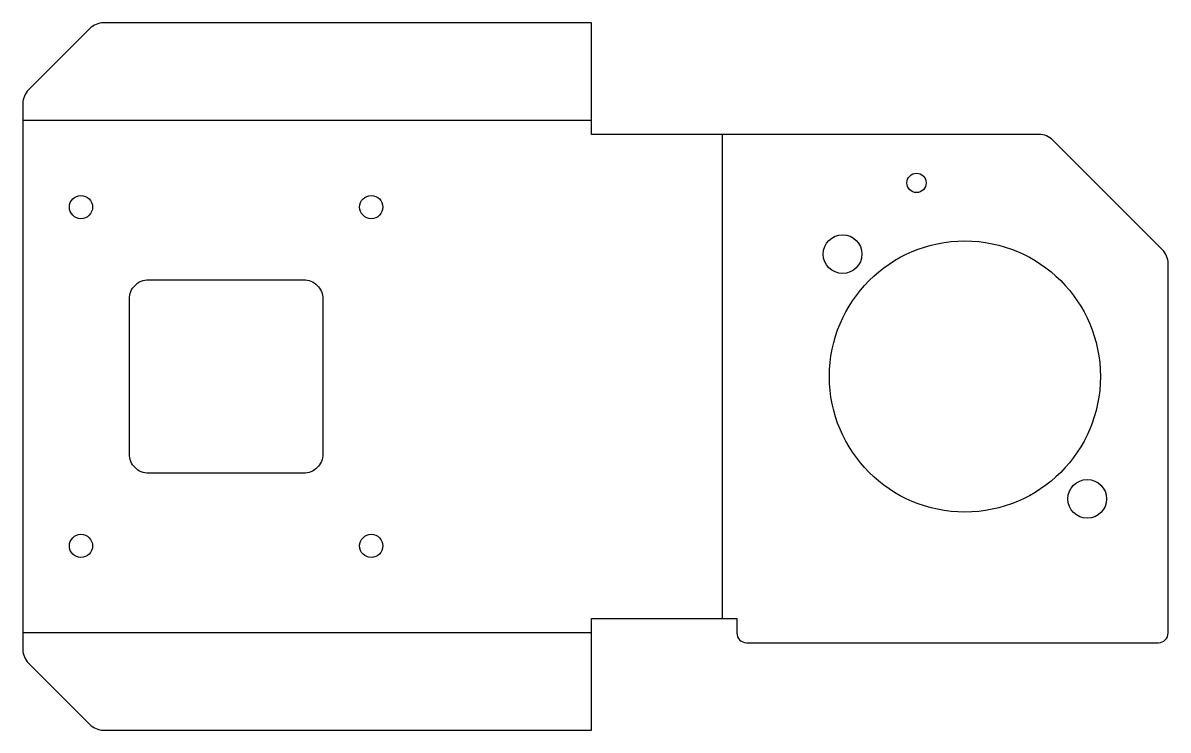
# Model space of a CAD drawing. Extents: x -74 to 163, y -123 to 23.
import ezdxf

# ---------------------------------------------------------------- set-up
doc = ezdxf.new("R2010")
doc.units = 0

msp = doc.modelspace()

# ---------------------------------------------------------------- linework, layer by layer
at = {"layer": '1'}
for points in [[(162.94, -26.66, 0.198912), (161.76, -23.83), (139.11, -1.17, 0.198912), (136.28, 0), (43.75, 0), (43.75, 23.05), (-57.09, 23.05, 0.198912), (-59.92, 21.87), (-72.58, 9.22, 0.198912), (-73.75, 6.39), (-73.75, -106.39, 0.198912), (-72.58, -109.22), (-59.92, -121.87, 0.198912), (-57.09, -123.05), (43.75, -123.05), (43.75, -100), (73.8, -100), (73.8, -103, 0.414214), (75.8, -105), (160.94, -105, 0.414214), (162.94, -103)], [(-11.75, -34), (-11.75, -66, -0.414214), (-15.75, -70), (-47.75, -70, -0.414214), (-51.75, -66), (-51.75, -34, -0.414214), (-47.75, -30), (-15.75, -30, -0.414214)]]:
    msp.add_lwpolyline(points, format="xyb", close=True, dxfattribs=at)
for centre, radius in [((110.94, -10), 2), ((-61.75, -15), 2.4), ((-1.75, -15), 2.4), ((95.66, -24.72), 4), ((120.94, -50), 28), ((146.22, -75.28), 4), ((-61.75, -85), 2.4), ((-1.75, -85), 2.4)]:
    msp.add_circle(centre, radius, dxfattribs=at)
at = {"layer": '2'}
for p, q in [((-73.75, 2.95), (43.75, 2.95)), ((70.84, -100), (70.84, 0)), ((43.75, -102.95), (-73.75, -102.95))]:
    msp.add_line(p, q, dxfattribs=at)

doc.saveas('drawing.dxf')
